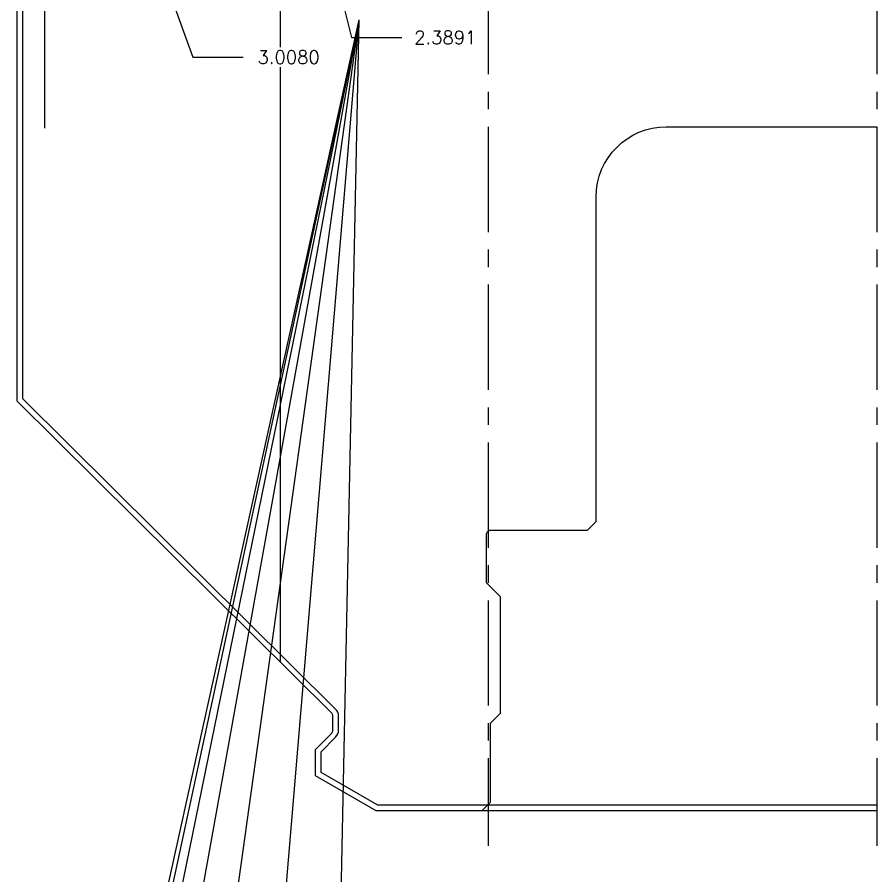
# Model space of a CAD drawing. Extents: x 34 to 150, y -20 to 22.
# Drawn here: x 91.96 to 98.09, y -10.35 to -4.23 of the extents above; entities that cross this region are included whole.
import ezdxf

# ---------------------------------------------------------------- set-up
doc = ezdxf.new("R2010")
doc.units = 0
doc.header["$MEASUREMENT"] = 0
doc.header["$PDMODE"] = 35
doc.linetypes.add('CENTER2', pattern=[1.125, 0.75, -0.125, 0.125, -0.125])
doc.layers.get('0').update_dxf_attribs({"linetype": 'CONTINUOUS'})
doc.layers.get('Defpoints').update_dxf_attribs({"color": 10, "linetype": 'CONTINUOUS'})
for name, color, linetype in [('CDG-37977R1', 7, 'CONTINUOUS'), ('CLine', 5, 'CENTER2'), ('Dims', 4, 'CONTINUOUS'), ('TEXT', 3, 'CONTINUOUS')]:
    doc.layers.add(name, color=color, linetype=linetype)
doc.styles.add('RomanS', font='romans')
doc.dimstyles.get("Standard").update_dxf_attribs({"dimtxt": 0.094, "dimasz": 0.18, "dimexe": 0.0625, "dimexo": 0.0625, "dimgap": 0.09, "dimtad": 0, "dimtih": 1, "dimtoh": 1, "dimdec": 4, "dimzin": 4, "dimdsep": 46, "dimtxsty": 'RomanS', "dimcen": 0.09, "dimazin": 1, "dimtfac": 1, "dimtdec": 4, "dimtofl": 0, "dimtmove": 0, "dimatfit": 1, "dimfxl": 1, "dimtfill": 1, "dimtolj": 1, "dimtzin": 0, "dimarcsym": 0})

# ---------------------------------------------------------------- blocks, each defined once
blk = doc.blocks.new('*D406')
at = {"layer": 'Defpoints', "color": 0, "transparency": 16777216}
for p in [(98.08620043843763, -0.5074994134248314), (92.20938596122473, -2.896619021923001), (94.70213868588107, -4.370983403984965)]:
    blk.add_point(p, dxfattribs=at)
at = {"layer": 'Dims', "color": 0, "lineweight": -2, "transparency": 16777216}
for p, q in [((92.27188596122473, -2.896619021923001), (93.98213868588107, -2.896619021923001)), ((93.98213868588107, -2.896619021923001), (94.34213868588107, -4.370983403984965)), ((94.34213868588107, -4.370983403984965), (94.70213868588107, -4.370983403984965))]:
    blk.add_line(p, q, dxfattribs=at)
at = {"layer": 'Dims', "color": 0, "transparency": 16777216, "insert": (95.0114720192144, -4.370983403984965), "char_height": 0.094, "attachment_point": 5, "style": 'RomanS', "bg_fill": 3, "box_fill_scale": 1.25, "bg_fill_color": 256, "bg_fill_true_color": 13158600, "bg_fill_transparency": 0}
blk.add_mtext('\\A1;2.3891', dxfattribs=at)
blk = doc.blocks.new('*D407')
at = {"layer": 'Defpoints', "color": 0, "transparency": 16777216}
for p in [(98.08620043843763, -0.5074994134248314), (92.15680043843764, -3.515523115740493), (93.57232929188982, -4.511360878533893)]:
    blk.add_point(p, dxfattribs=at)
at = {"layer": 'Dims', "color": 0, "lineweight": -2, "transparency": 16777216}
for p, q in [((92.21930043843764, -3.515523115740493), (92.85232929188982, -3.515523115740493)), ((92.85232929188982, -3.515523115740493), (93.21232929188982, -4.511360878533893)), ((93.21232929188982, -4.511360878533893), (93.57232929188982, -4.511360878533893))]:
    blk.add_line(p, q, dxfattribs=at)
at = {"layer": 'Dims', "color": 0, "transparency": 16777216, "insert": (93.89509119665172, -4.511360878533893), "char_height": 0.094, "attachment_point": 5, "style": 'RomanS', "bg_fill": 3, "box_fill_scale": 1.25, "bg_fill_color": 256, "bg_fill_true_color": 13158600, "bg_fill_transparency": 0}
blk.add_mtext('\\A1;3.0080', dxfattribs=at)

msp = doc.modelspace()

# ---------------------------------------------------------------- linework, layer by layer
at = {"linetype": 'ByBlock', "flags": 128}
msp.add_lwpolyline([(93.83620043843763, -8.822875446482682), (93.83620043843763, -3.958506551658843, -0.3888787318529889), (95.43367788862923, -2.215165829998284), (98.08620043843763, -1.983100177143172)], format="xyb", dxfattribs=at)
at = {"layer": 'CDG-37977R1', "color": 7, "linetype": 'Continuous', "flags": 128}
for points in [[(98.08620043843763, -9.882499413424837), (94.51921314032984, -9.88249941342483), (94.08620043843763, -9.63249941342483), (94.08620043843763, -9.44499941342483), (94.20204752534971, -9.32915232651275, 0.1989123673796633), (94.21120043843763, -9.30705523960067), (94.21120043843763, -9.208014110984736, 0.1999129995639761), (94.20196230013437, -9.18583212629799), (91.96120043843763, -6.962255611771935), (91.96120043843763, -3.944999413424831), (92.14870043843763, -2.944999413424831, -0.02112914431373191), (92.34945932461422, -2.070150893896368, -0.4124498031470362), (94.94869090928049, -0.5799070325605626), (98.08620043843763, -1.420600177143172)], [(98.08620043843763, -9.842499413424838), (94.52993110802709, -9.84249941342483), (94.12620043843764, -9.60940540265725), (94.12620043843764, -9.461567955919742), (94.23033179659717, -9.357436597760211, 0.1989123673796328), (94.25120043843762, -9.307055239600663), (94.25120043843764, -9.208014110984736, 0.199912999564005), (94.23013748310619, -9.157439185898939), (92.00120043843764, -6.945596798895272), (92.00120043843764, -3.948717021372801), (92.1880228038792, -2.952331072351122, -0.0003959141689566631), (92.19109161786382, -2.935851367866633, -0.0003959141689566631)], [(95.27120043843763, -9.88249941342483), (95.33370043843763, -9.81999941342483), (95.33370043843763, -9.257499413424833), (95.40385043843763, -9.187349413424831), (95.40385043843763, -8.356399413424834), (95.30495043843763, -8.257499413424833), (95.30495043843763, -7.913749413424833, -0.4142135623731117), (95.33620043843763, -7.88249941342483), (96.02370043843763, -7.88249941342483), (96.08620043843763, -7.81999941342483), (96.08620043843763, -5.50749941342483, -0.414213562373095), (96.58620043843763, -5.00749941342483), (98.08620043843763, -5.00749941342483)]]:
    msp.add_lwpolyline(points, format="xyb", dxfattribs=at)
at = {"layer": 'CLine'}
for p, q in [((95.31730043843763, -0.5074994134248314), (95.31730043843763, -10.13249941342484)), ((98.08620043843763, -0.5074994134248314), (98.08620043843763, -10.13249941342484))]:
    msp.add_line(p, q, dxfattribs=at)
at = {"layer": 'Dims'}
for p in [(92.16182328825798, -14.37687267960209), (92.2139920127633, -14.38825058886444), (92.32028150041623, -14.41056429419708), (92.55824545441746, -14.45633334773679), (92.96218748085431, -14.52094995996783), (93.52874975003456, -14.58434303874307), (94.1826470076491, -14.61863050999711)]:
    msp.add_line(p, (94.39870043843763, -4.245880348393687), dxfattribs=at)
at = {"layer": 'TEXT'}
msp.add_line((92.15680043843763, -3.473465567431646), (92.15680043843763, -5.018454380700772), dxfattribs=at)

# ---------------------------------------------------------------- next in the draw order: dimensions: what is measured, and where the dimension line sits
at = {"layer": 'Dims'}
dim = msp.add_ordinate_dim(feature_location=(92.20938596122473, -2.896619021923001), offset=(2.4927527246563415, -1.4743643820619643), dtype=0, origin=(98.08620043843763, -0.5074994134248314), dimstyle='Standard', dxfattribs=at)
dim.commit()
dim.dimension.update_dxf_attribs({"geometry": '*D406', "text_midpoint": (95.0114720192144, -4.370983403984965)})

# ---------------------------------------------------------------- next in the draw order: dimensions: what is measured, and where the dimension line sits
dim = msp.add_ordinate_dim(feature_location=(92.15680043843764, -3.515523115740493), offset=(1.415528853452173, -0.9958377627933994), dtype=0, origin=(98.08620043843763, -0.5074994134248314), dimstyle='Standard', dxfattribs=at)
dim.commit()
dim.dimension.update_dxf_attribs({"geometry": '*D407', "text_midpoint": (93.89509119665172, -4.511360878533893)})

doc.saveas('drawing.dxf')
